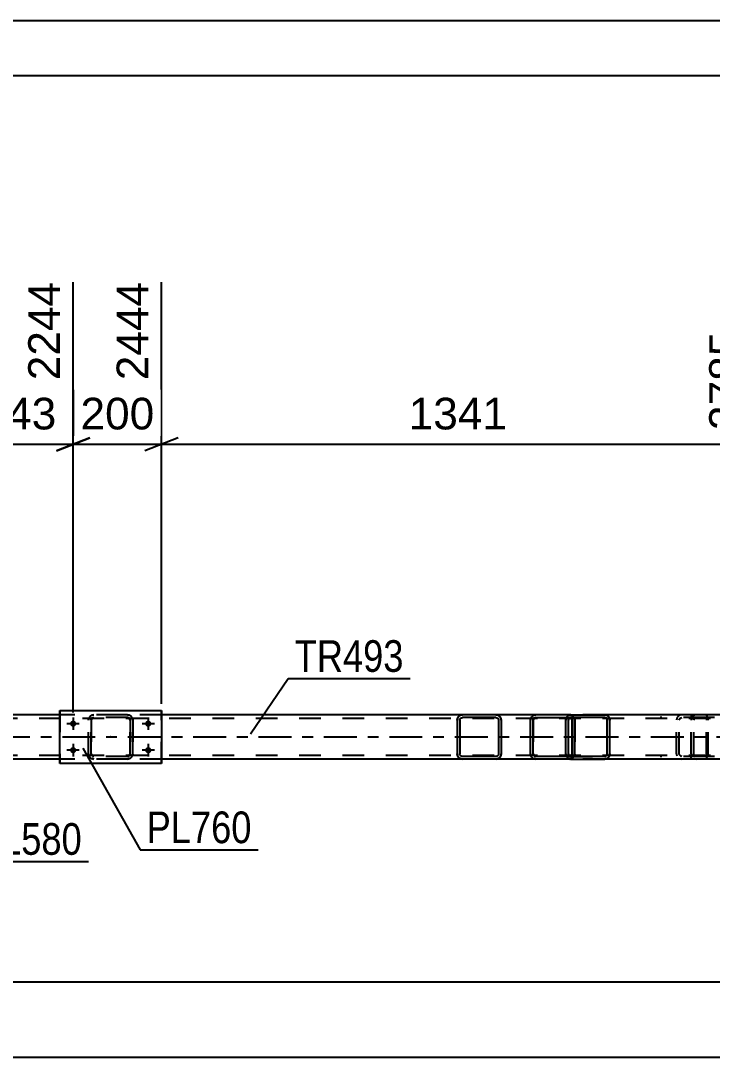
# Model space of a CAD drawing. Header units: millimetres. Extents: x -36 to 805, y -409 to 185.
# Drawn here: x 85.5 to 148.1, y 91.5 to 185.3 of the extents above; entities that cross this region are included whole.
import ezdxf

# ---------------------------------------------------------------- set-up
doc = ezdxf.new("R2010")
doc.units = ezdxf.units.MM
doc.linetypes.add('DXK_LINE_DOT2', pattern=[3.9198, 1.9599, -1.9599])
doc.linetypes.add('DXK_LINE_DOT3', pattern=[5.9187, 2.979, -0.9799, 0.9799, -0.9799])
doc.styles.add('Arial', font='ARIAL.TTF', dxfattribs={"height": 0.2})
doc.styles.add('Arial Narrow', font='ARIALN.TTF', dxfattribs={"height": 0.2})

# ---------------------------------------------------------------- blocks, each defined once
blk = doc.blocks.new('Unknown-203724355-1135')
at = {"color": 5, "linetype": 'Continuous'}
for p, q in [((805.141, 185.3), (-35.859, 185.3)), ((800.141, 180.3), (-30.859, 180.3))]:
    blk.add_line(p, q, dxfattribs=at)
blk = doc.blocks.new('Part-203724355-2539 - 2525')
at = {"color": 7, "linetype": 'DXK_LINE_DOT2'}
for p, q in [((91.603, 121.975), (91.64, 122.159)), ((91.644, 122.159), (91.608, 121.975)), ((91.861, 122.067), (91.843, 121.975)), ((91.848, 121.975), (91.866, 122.067)), ((91.913, 122.145), (91.861, 122.067)), ((91.866, 122.067), (91.918, 122.145)), ((91.899, 122.418), (92.083, 122.455)), ((91.899, 122.418), (91.904, 122.418)), ((92.088, 122.455), (91.904, 122.418)), ((91.991, 122.197), (91.913, 122.145)), ((91.918, 122.145), (91.996, 122.197)), ((92.083, 122.215), (91.991, 122.197)), ((91.996, 122.197), (92.088, 122.215)), ((95.128, 122.455), (92.083, 122.455)), ((95.128, 122.215), (92.083, 122.215)), ((95.123, 122.455), (95.307, 122.418)), ((95.215, 122.197), (95.123, 122.215)), ((95.311, 122.418), (95.128, 122.455)), ((95.128, 122.215), (95.22, 122.197)), ((95.215, 122.197), (95.22, 122.197)), ((95.293, 122.145), (95.215, 122.197)), ((95.22, 122.197), (95.297, 122.145)), ((95.345, 122.067), (95.293, 122.145)), ((95.297, 122.145), (95.349, 122.067)), ((95.363, 121.975), (95.345, 122.067)), ((95.349, 122.067), (95.368, 121.975)), ((95.567, 122.159), (95.603, 121.975)), ((95.608, 121.975), (95.571, 122.159)), ((91.603, 121.975), (91.608, 121.975)), ((91.603, 118.935), (91.603, 121.975)), ((91.608, 118.935), (91.608, 121.975)), ((91.848, 121.975), (91.843, 121.975)), ((91.843, 121.975), (91.843, 118.935)), ((91.848, 118.935), (91.848, 121.975)), ((95.368, 121.975), (95.363, 121.975)), ((95.363, 121.975), (95.363, 118.935)), ((95.368, 118.935), (95.368, 121.975)), ((95.608, 121.975), (95.603, 121.975)), ((95.603, 121.975), (95.603, 118.935)), ((95.608, 118.935), (95.608, 121.975)), ((91.608, 118.935), (91.603, 118.935)), ((91.64, 118.751), (91.603, 118.935)), ((91.608, 118.935), (91.644, 118.751)), ((91.843, 118.935), (91.848, 118.935)), ((91.843, 118.935), (91.861, 118.843)), ((91.866, 118.843), (91.848, 118.935)), ((91.861, 118.843), (91.913, 118.765)), ((91.918, 118.765), (91.866, 118.843)), ((91.899, 118.491), (91.904, 118.491)), ((92.083, 118.455), (91.899, 118.491)), ((91.904, 118.491), (92.088, 118.455)), ((91.913, 118.765), (91.991, 118.713)), ((91.996, 118.713), (91.918, 118.765)), ((91.991, 118.713), (92.083, 118.695)), ((92.088, 118.695), (91.996, 118.713)), ((95.128, 118.695), (92.083, 118.695)), ((95.128, 118.455), (92.083, 118.455)), ((95.123, 118.695), (95.215, 118.713)), ((95.307, 118.491), (95.123, 118.455)), ((95.22, 118.713), (95.128, 118.695)), ((95.128, 118.455), (95.311, 118.491)), ((95.215, 118.713), (95.293, 118.765)), ((95.215, 118.713), (95.22, 118.713)), ((95.297, 118.765), (95.22, 118.713)), ((95.293, 118.765), (95.345, 118.843)), ((95.349, 118.843), (95.297, 118.765)), ((95.345, 118.843), (95.363, 118.935)), ((95.368, 118.935), (95.349, 118.843)), ((95.363, 118.935), (95.368, 118.935)), ((95.603, 118.935), (95.567, 118.751)), ((95.571, 118.751), (95.608, 118.935)), ((95.603, 118.935), (95.608, 118.935))]:
    blk.add_line(p, q, dxfattribs=at)
at = {"color": 7, "linetype": 'DXK_LINE_DOT3'}
blk.add_line((93.611, 120.455), (93.6, 120.455), dxfattribs=at)
at = {"color": 7, "linetype": 'DXK_LINE_DOT2'}
for centre, start, end in [((92.083, 121.975), 112.5, 157.5), ((92.088, 121.975), 112.5, 157.5), ((95.123, 121.975), 22.5, 67.5), ((95.128, 121.975), 22.5, 67.5), ((92.083, 118.935), 202.5, 247.5), ((92.088, 118.935), 202.5, 247.5), ((95.123, 118.935), 292.5, 337.5), ((95.128, 118.935), 292.5, 337.5)]:
    blk.add_arc(centre, 0.48, start, end, dxfattribs=at)
blk = doc.blocks.new('Part-203724355-2576 - 2525')
at = {"color": 2, "linetype": 'Continuous'}
for p, q in [((134.825, 122.159), (134.788, 121.975)), ((135.028, 121.975), (135.046, 122.067)), ((135.046, 122.067), (135.098, 122.145)), ((135.098, 122.145), (135.176, 122.197)), ((135.176, 122.197), (135.198, 122.201)), ((135.268, 122.455), (135.198, 122.441)), ((135.268, 122.455), (138.308, 122.455)), ((135.268, 122.455), (135.268, 122.455)), ((138.308, 122.215), (135.534, 122.215)), ((138.308, 122.455), (138.308, 122.455)), ((138.492, 122.418), (138.308, 122.455)), ((138.308, 122.215), (138.308, 122.215)), ((138.308, 122.215), (138.4, 122.197)), ((138.4, 122.197), (138.478, 122.145)), ((138.478, 122.145), (138.53, 122.067)), ((138.53, 122.067), (138.548, 121.975)), ((138.788, 121.975), (138.752, 122.159)), ((134.788, 118.935), (134.788, 121.975)), ((135.028, 118.935), (135.028, 121.975)), ((138.548, 118.935), (138.548, 121.975)), ((138.788, 118.935), (138.788, 121.975)), ((134.788, 118.935), (134.825, 118.751)), ((135.046, 118.843), (135.028, 118.935)), ((135.098, 118.765), (135.046, 118.843)), ((135.176, 118.713), (135.098, 118.765)), ((135.176, 118.713), (135.198, 118.709)), ((135.198, 118.469), (135.268, 118.455)), ((135.268, 118.455), (138.308, 118.455)), ((135.268, 118.455), (135.268, 118.455)), ((138.308, 118.695), (135.534, 118.695)), ((138.4, 118.713), (138.308, 118.695)), ((138.308, 118.695), (138.308, 118.695)), ((138.308, 118.455), (138.492, 118.491)), ((138.308, 118.455), (138.308, 118.455)), ((138.478, 118.765), (138.4, 118.713)), ((138.53, 118.843), (138.478, 118.765)), ((138.548, 118.935), (138.53, 118.843)), ((138.752, 118.751), (138.788, 118.935))]:
    blk.add_line(p, q, dxfattribs=at)
at = {"color": 7, "linetype": 'DXK_LINE_DOT2'}
for p, q in [((134.788, 121.975), (134.825, 122.158)), ((135.046, 122.067), (135.028, 121.975)), ((135.098, 122.145), (135.046, 122.067)), ((135.084, 122.418), (135.268, 122.455)), ((135.198, 122.441), (135.084, 122.418)), ((135.176, 122.197), (135.098, 122.145)), ((135.268, 122.215), (135.176, 122.197)), ((135.198, 122.201), (135.268, 122.215)), ((135.268, 122.455), (138.308, 122.455)), ((135.534, 122.215), (135.268, 122.215)), ((135.268, 122.215), (135.268, 122.215)), ((138.308, 122.215), (135.268, 122.215)), ((138.308, 122.455), (138.492, 122.418)), ((138.4, 122.197), (138.308, 122.215)), ((138.478, 122.145), (138.4, 122.197)), ((138.53, 122.067), (138.478, 122.145)), ((138.548, 121.975), (138.53, 122.067)), ((138.752, 122.158), (138.788, 121.975)), ((134.825, 118.751), (134.788, 118.935)), ((135.028, 118.935), (135.046, 118.843)), ((135.046, 118.843), (135.098, 118.765)), ((135.268, 118.455), (135.084, 118.491)), ((135.084, 118.491), (135.198, 118.469)), ((135.098, 118.765), (135.176, 118.713)), ((135.176, 118.713), (135.268, 118.695)), ((135.198, 118.709), (135.268, 118.695)), ((135.534, 118.695), (135.268, 118.695)), ((135.268, 118.695), (135.268, 118.695)), ((135.268, 118.695), (138.308, 118.695)), ((135.268, 118.455), (138.308, 118.455)), ((138.308, 118.695), (138.4, 118.713)), ((138.492, 118.491), (138.308, 118.455)), ((138.4, 118.713), (138.478, 118.765)), ((138.478, 118.765), (138.53, 118.843)), ((138.53, 118.843), (138.548, 118.935)), ((138.788, 118.935), (138.752, 118.751))]:
    blk.add_line(p, q, dxfattribs=at)
for centre, start, end in [((135.268, 121.975), 112.5, 157.5), ((135.268, 121.975), 112.5, 149.4011), ((138.308, 121.975), 22.5, 67.5), ((135.268, 118.935), 202.5, 247.5), ((135.268, 118.935), 210.59889, 247.5), ((138.308, 118.935), 292.5, 337.5)]:
    blk.add_arc(centre, 0.48, start, end, dxfattribs=at)
at = {"color": 2, "linetype": 'Continuous'}
for centre, start, end in [((135.268, 121.975), 149.4011, 157.5), ((138.308, 121.975), 22.5, 67.5), ((135.268, 118.935), 202.5, 210.59889), ((138.308, 118.935), 292.5, 337.5)]:
    blk.add_arc(centre, 0.48, start, end, dxfattribs=at)
blk = doc.blocks.new('Part-203724355-2628 - 2525')
at = {"color": 7, "linetype": 'DXK_LINE_DOT2'}
for p, q in [((147.407, 122.455), (143.342, 122.455)), ((147.407, 122.215), (143.342, 122.215)), ((144.841, 122.111), (144.812, 121.975)), ((144.851, 122.159), (144.841, 122.111)), ((145.064, 121.975), (145.083, 122.067)), ((145.083, 122.067), (145.138, 122.145)), ((145.315, 122.455), (145.123, 122.418)), ((145.138, 122.145), (145.219, 122.197)), ((145.219, 122.197), (145.315, 122.215)), ((146.13, 122.455), (146.13, 122.215)), ((147.51, 122.418), (147.407, 122.455)), ((147.407, 122.215), (147.458, 122.197)), ((147.458, 122.197), (147.502, 122.145)), ((147.502, 122.145), (147.532, 122.067)), ((147.598, 122.314), (147.51, 122.418)), ((147.532, 122.067), (147.542, 121.975)), ((147.657, 122.159), (147.598, 122.314)), ((147.677, 121.975), (147.657, 122.159)), ((144.812, 118.935), (144.812, 121.975)), ((145.064, 118.935), (145.064, 121.975)), ((147.542, 118.935), (147.542, 121.975)), ((147.677, 118.935), (147.677, 121.975)), ((147.407, 118.695), (143.342, 118.695)), ((147.407, 118.455), (143.342, 118.455)), ((144.812, 118.935), (144.83, 118.85)), ((144.83, 118.85), (144.851, 118.751)), ((145.078, 118.869), (145.064, 118.935)), ((145.083, 118.843), (145.078, 118.869)), ((145.138, 118.765), (145.083, 118.843)), ((145.123, 118.491), (145.315, 118.455)), ((145.219, 118.713), (145.138, 118.765)), ((145.315, 118.695), (145.219, 118.713)), ((146.13, 118.455), (146.13, 118.695)), ((147.458, 118.713), (147.407, 118.695)), ((147.407, 118.455), (147.51, 118.491)), ((147.502, 118.765), (147.458, 118.713)), ((147.532, 118.843), (147.502, 118.765)), ((147.51, 118.491), (147.598, 118.595)), ((147.542, 118.935), (147.532, 118.843)), ((147.598, 118.595), (147.657, 118.751)), ((147.657, 118.751), (147.677, 118.935))]:
    blk.add_line(p, q, dxfattribs=at)
blk.add_arc((145.301, 121.96), 0.492, 111.1941, 156.1506, dxfattribs=at)
blk = doc.blocks.new('Part-203724355-2636 - 2525')
at = {"color": 7, "linetype": 'DXK_LINE_DOT2'}
for p, q in [((146.159, 122.111), (146.13, 121.975)), ((146.169, 122.159), (146.159, 122.111)), ((146.386, 121.975), (146.405, 122.067)), ((146.405, 122.067), (146.461, 122.145)), ((146.641, 122.455), (146.446, 122.418)), ((146.461, 122.145), (146.543, 122.197)), ((146.543, 122.197), (146.641, 122.215)), ((152.18, 122.455), (146.641, 122.455)), ((152.18, 122.215), (146.641, 122.215)), ((150.072, 122.418), (149.876, 122.455)), ((149.876, 122.215), (149.974, 122.197)), ((149.974, 122.197), (150.057, 122.145)), ((150.057, 122.145), (150.112, 122.067)), ((150.112, 122.067), (150.132, 121.975)), ((150.358, 122.111), (150.348, 122.159)), ((150.387, 121.975), (150.358, 122.111)), ((146.13, 118.935), (146.13, 121.975)), ((146.386, 118.935), (146.386, 121.975)), ((150.132, 118.935), (150.132, 121.975)), ((150.387, 118.935), (150.387, 121.975)), ((146.13, 118.935), (146.148, 118.85)), ((146.148, 118.85), (146.169, 118.751)), ((146.4, 118.869), (146.386, 118.935)), ((146.405, 118.843), (146.4, 118.869)), ((146.461, 118.765), (146.405, 118.843)), ((146.446, 118.491), (146.641, 118.455)), ((146.543, 118.713), (146.461, 118.765)), ((146.641, 118.695), (146.543, 118.713)), ((152.18, 118.695), (146.641, 118.695)), ((152.18, 118.455), (146.641, 118.455)), ((149.974, 118.713), (149.876, 118.695)), ((149.876, 118.455), (150.072, 118.491)), ((150.057, 118.765), (149.974, 118.713)), ((150.112, 118.843), (150.057, 118.765)), ((150.112, 118.843), (150.118, 118.869)), ((150.118, 118.869), (150.132, 118.935)), ((150.348, 118.751), (150.369, 118.85)), ((150.369, 118.85), (150.387, 118.935))]:
    blk.add_line(p, q, dxfattribs=at)
for centre, start, end in [((146.622, 121.954), 110.75832, 155.68004), ((149.896, 118.956), 290.75832, 335.68004)]:
    blk.add_arc(centre, 0.496, start, end, dxfattribs=at)
blk = doc.blocks.new('Part-203724355-2652 - 2525')
at = {"color": 7, "linetype": 'DXK_LINE_DOT2'}
for p, q in [((716.277, 122.135), (0.456, 122.135)), ((98.208, 122.455), (89.008, 122.455)), ((128.478, 122.455), (125.438, 122.455)), ((135.128, 122.455), (132.088, 122.455)), ((138.308, 122.455), (135.268, 122.455)), ((716.277, 118.775), (0.456, 118.775)), ((98.208, 118.455), (89.008, 118.455)), ((128.478, 118.455), (125.438, 118.455)), ((135.128, 118.455), (132.088, 118.455)), ((138.308, 118.455), (135.268, 118.455))]:
    blk.add_line(p, q, dxfattribs=at)
at = {"color": 2, "linetype": 'Continuous'}
for p, q in [((89.008, 122.455), (80.477, 122.455)), ((125.438, 122.455), (98.208, 122.455)), ((132.088, 122.455), (128.478, 122.455)), ((135.268, 122.455), (135.128, 122.455)), ((150.641, 122.455), (138.308, 122.455)), ((89.008, 118.455), (80.477, 118.455)), ((125.438, 118.455), (98.208, 118.455)), ((132.088, 118.455), (128.478, 118.455)), ((135.268, 118.455), (135.128, 118.455)), ((150.641, 118.455), (138.308, 118.455))]:
    blk.add_line(p, q, dxfattribs=at)
at = {"color": 7, "linetype": 'DXK_LINE_DOT3'}
blk.add_line((0.456, 120.455), (716.277, 120.455), dxfattribs=at)
blk = doc.blocks.new('Part-203724355-2746 - 2525')
at = {"color": 2, "linetype": 'Continuous'}
for p, q in [((124.994, 122.159), (124.958, 121.975)), ((125.198, 121.975), (125.216, 122.067)), ((125.216, 122.067), (125.268, 122.145)), ((125.438, 122.455), (125.254, 122.418)), ((125.268, 122.145), (125.346, 122.197)), ((125.346, 122.197), (125.438, 122.215)), ((128.478, 122.455), (125.438, 122.455)), ((128.478, 122.215), (125.438, 122.215)), ((128.661, 122.418), (128.478, 122.455)), ((128.478, 122.215), (128.569, 122.197)), ((128.569, 122.197), (128.647, 122.145)), ((128.647, 122.145), (128.699, 122.067)), ((128.699, 122.067), (128.718, 121.975)), ((128.958, 121.975), (128.921, 122.159)), ((124.958, 121.975), (124.958, 118.935)), ((125.198, 121.975), (125.198, 118.935)), ((128.718, 121.975), (128.718, 118.935)), ((128.958, 121.975), (128.958, 118.935)), ((124.958, 118.935), (124.994, 118.751)), ((125.216, 118.843), (125.198, 118.935)), ((125.268, 118.765), (125.216, 118.843)), ((125.254, 118.491), (125.438, 118.455)), ((125.346, 118.713), (125.268, 118.765)), ((125.438, 118.695), (125.346, 118.713)), ((128.478, 118.695), (125.438, 118.695)), ((128.478, 118.455), (125.438, 118.455)), ((128.569, 118.713), (128.478, 118.695)), ((128.478, 118.455), (128.661, 118.491)), ((128.647, 118.765), (128.569, 118.713)), ((128.699, 118.843), (128.647, 118.765)), ((128.718, 118.935), (128.699, 118.843)), ((128.921, 118.751), (128.958, 118.935))]:
    blk.add_line(p, q, dxfattribs=at)
at = {"color": 7, "linetype": 'DXK_LINE_DOT2'}
for p, q in [((124.958, 121.975), (124.994, 122.159)), ((125.254, 122.418), (125.438, 122.455)), ((128.478, 122.455), (128.661, 122.418)), ((128.921, 122.159), (128.958, 121.975)), ((124.994, 118.751), (124.958, 118.935)), ((125.438, 118.455), (125.254, 118.491)), ((128.661, 118.491), (128.478, 118.455)), ((128.958, 118.935), (128.921, 118.751))]:
    blk.add_line(p, q, dxfattribs=at)
at = {"color": 2, "linetype": 'Continuous'}
for centre, start, end in [((125.438, 121.975), 112.5, 157.5), ((128.478, 121.975), 22.5, 67.5), ((125.438, 118.935), 202.5, 247.5), ((128.478, 118.935), 292.5, 337.5)]:
    blk.add_arc(centre, 0.48, start, end, dxfattribs=at)
at = {"color": 7, "linetype": 'DXK_LINE_DOT2'}
for centre, start, end in [((125.438, 121.975), 112.5, 157.5), ((128.478, 121.975), 22.5, 67.5), ((125.438, 118.935), 202.5, 247.5), ((128.478, 118.935), 292.5, 337.5)]:
    blk.add_arc(centre, 0.48, start, end, dxfattribs=at)
blk = doc.blocks.new('Part-203724355-2751 - 2525')
at = {"color": 2, "linetype": 'Continuous'}
for p, q in [((89.008, 118.055), (89.008, 122.855)), ((89.008, 122.855), (89.008, 122.855)), ((89.008, 122.855), (98.208, 122.855)), ((98.208, 122.855), (98.208, 118.055)), ((89.008, 118.055), (89.008, 118.055)), ((98.208, 118.055), (89.008, 118.055))]:
    blk.add_line(p, q, dxfattribs=at)
at = {"color": 7, "linetype": 'DXK_LINE_DOT2'}
for p, q in [((89.008, 122.855), (89.008, 118.055)), ((89.008, 122.855), (89.008, 122.855)), ((98.208, 118.055), (98.208, 122.855)), ((89.008, 118.055), (89.008, 118.055))]:
    blk.add_line(p, q, dxfattribs=at)
blk = doc.blocks.new('Bolt-203724355-2846 - 2525')
at = {"linetype": 'Continuous'}
for points in [[(89.928, 121.655), (89.934, 121.713), (89.952, 121.769), (89.981, 121.819), (90.02, 121.863), (90.068, 121.897), (90.121, 121.921), (90.179, 121.933), (90.237, 121.933), (90.294, 121.921), (90.348, 121.897), (90.395, 121.863), (90.434, 121.819), (90.464, 121.769), (90.482, 121.713), (90.488, 121.655), (90.482, 121.597), (90.464, 121.541), (90.434, 121.49), (90.395, 121.447), (90.348, 121.412), (90.294, 121.389), (90.237, 121.376), (90.179, 121.376), (90.121, 121.389), (90.068, 121.412), (90.02, 121.447), (89.981, 121.49), (89.952, 121.541), (89.934, 121.597)], [(96.728, 121.655), (96.734, 121.713), (96.752, 121.769), (96.781, 121.819), (96.82, 121.863), (96.868, 121.897), (96.921, 121.921), (96.979, 121.933), (97.037, 121.933), (97.094, 121.921), (97.148, 121.897), (97.195, 121.863), (97.234, 121.819), (97.264, 121.769), (97.282, 121.713), (97.288, 121.655), (97.282, 121.597), (97.264, 121.541), (97.234, 121.49), (97.195, 121.447), (97.148, 121.412), (97.094, 121.389), (97.037, 121.376), (96.979, 121.376), (96.921, 121.389), (96.868, 121.412), (96.82, 121.447), (96.781, 121.49), (96.752, 121.541), (96.734, 121.597)], [(89.928, 119.255), (89.934, 119.313), (89.952, 119.369), (89.981, 119.419), (90.02, 119.463), (90.068, 119.497), (90.121, 119.521), (90.179, 119.533), (90.237, 119.533), (90.294, 119.521), (90.348, 119.497), (90.395, 119.463), (90.434, 119.419), (90.464, 119.369), (90.482, 119.313), (90.488, 119.255), (90.482, 119.197), (90.464, 119.141), (90.434, 119.09), (90.395, 119.047), (90.348, 119.012), (90.294, 118.989), (90.237, 118.976), (90.179, 118.976), (90.121, 118.989), (90.068, 119.012), (90.02, 119.047), (89.981, 119.09), (89.952, 119.141), (89.934, 119.197)], [(96.728, 119.255), (96.734, 119.313), (96.752, 119.369), (96.781, 119.419), (96.82, 119.463), (96.868, 119.497), (96.921, 119.521), (96.979, 119.533), (97.037, 119.533), (97.094, 119.521), (97.148, 119.497), (97.195, 119.463), (97.234, 119.419), (97.264, 119.369), (97.282, 119.313), (97.288, 119.255), (97.282, 119.197), (97.264, 119.141), (97.234, 119.09), (97.195, 119.047), (97.148, 119.012), (97.094, 118.989), (97.037, 118.976), (96.979, 118.976), (96.921, 118.989), (96.868, 119.012), (96.82, 119.047), (96.781, 119.09), (96.752, 119.141), (96.734, 119.197)]]:
    blk.add_hatch(color=1, dxfattribs=at).paths.add_polyline_path(points)
at = {"color": 1, "linetype": 'Continuous'}
for p, q in [((90.208, 122.215), (90.208, 121.095)), ((97.008, 122.215), (97.008, 121.095)), ((90.768, 121.655), (89.648, 121.655)), ((97.568, 121.655), (96.448, 121.655)), ((90.768, 119.255), (89.648, 119.255)), ((90.208, 119.815), (90.208, 118.695)), ((97.568, 119.255), (96.448, 119.255)), ((97.008, 119.815), (97.008, 118.695))]:
    blk.add_line(p, q, dxfattribs=at)
blk = doc.blocks.new('Part-203724355-2867 - 2525')
at = {"color": 2, "linetype": 'Continuous'}
for p, q in [((131.603, 121.975), (131.639, 122.159)), ((131.644, 122.159), (131.608, 121.975)), ((131.848, 121.975), (131.866, 122.067)), ((131.866, 122.067), (131.918, 122.145)), ((131.899, 122.418), (132.083, 122.455)), ((131.899, 122.418), (131.904, 122.418)), ((132.088, 122.455), (131.904, 122.418)), ((131.918, 122.145), (131.996, 122.197)), ((131.996, 122.197), (132.088, 122.215)), ((135.128, 122.455), (132.083, 122.455)), ((132.088, 122.215), (135.128, 122.215)), ((135.312, 122.418), (135.128, 122.455)), ((135.128, 122.215), (135.22, 122.197)), ((135.215, 122.197), (135.195, 122.2)), ((135.215, 122.197), (135.22, 122.197)), ((135.293, 122.145), (135.215, 122.197)), ((135.22, 122.197), (135.298, 122.145)), ((135.345, 122.067), (135.293, 122.145)), ((135.298, 122.145), (135.35, 122.067)), ((135.363, 121.975), (135.345, 122.067)), ((135.35, 122.067), (135.368, 121.975)), ((135.608, 121.975), (135.571, 122.159)), ((131.603, 121.975), (131.608, 121.975)), ((131.603, 118.935), (131.603, 121.975)), ((131.608, 118.935), (131.608, 121.975)), ((131.848, 118.935), (131.848, 121.975)), ((135.368, 121.975), (135.363, 121.975)), ((135.363, 121.975), (135.363, 118.935)), ((135.368, 118.935), (135.368, 121.975)), ((135.608, 118.935), (135.608, 121.975)), ((131.608, 118.935), (131.603, 118.935)), ((131.639, 118.751), (131.603, 118.935)), ((131.608, 118.935), (131.644, 118.751)), ((131.866, 118.843), (131.848, 118.935)), ((131.918, 118.765), (131.866, 118.843)), ((131.899, 118.491), (131.904, 118.491)), ((132.083, 118.455), (131.899, 118.491)), ((131.904, 118.491), (132.088, 118.455)), ((131.996, 118.713), (131.918, 118.765)), ((132.088, 118.695), (131.996, 118.713)), ((135.128, 118.455), (132.083, 118.455)), ((135.128, 118.695), (132.088, 118.695)), ((135.22, 118.713), (135.128, 118.695)), ((135.128, 118.455), (135.312, 118.491)), ((135.215, 118.713), (135.195, 118.709)), ((135.215, 118.713), (135.293, 118.765)), ((135.215, 118.713), (135.22, 118.713)), ((135.298, 118.765), (135.22, 118.713)), ((135.293, 118.765), (135.345, 118.843)), ((135.35, 118.843), (135.298, 118.765)), ((135.345, 118.843), (135.363, 118.935)), ((135.368, 118.935), (135.35, 118.843)), ((135.363, 118.935), (135.368, 118.935)), ((135.571, 118.751), (135.608, 118.935))]:
    blk.add_line(p, q, dxfattribs=at)
at = {"color": 7, "linetype": 'DXK_LINE_DOT2'}
for p, q in [((131.861, 122.067), (131.843, 121.975)), ((131.913, 122.145), (131.861, 122.067)), ((131.991, 122.197), (131.913, 122.145)), ((132.083, 122.215), (131.991, 122.197)), ((132.083, 122.215), (132.088, 122.215)), ((132.088, 122.215), (132.083, 122.215)), ((135.123, 122.455), (135.307, 122.418)), ((135.195, 122.2), (135.123, 122.215)), ((135.566, 122.159), (135.603, 121.975)), ((131.848, 121.975), (131.843, 121.975)), ((131.843, 121.975), (131.843, 118.935)), ((135.608, 121.975), (135.603, 121.975)), ((135.603, 121.975), (135.603, 118.935)), ((131.843, 118.935), (131.848, 118.935)), ((131.843, 118.935), (131.861, 118.843)), ((131.861, 118.843), (131.913, 118.765)), ((131.913, 118.765), (131.991, 118.713)), ((131.991, 118.713), (132.083, 118.695)), ((132.083, 118.695), (132.088, 118.695)), ((132.088, 118.695), (132.083, 118.695)), ((135.195, 118.709), (135.123, 118.695)), ((135.307, 118.491), (135.123, 118.455)), ((135.603, 118.935), (135.566, 118.751)), ((135.603, 118.935), (135.608, 118.935))]:
    blk.add_line(p, q, dxfattribs=at)
at = {"color": 2, "linetype": 'Continuous'}
for centre, start, end in [((132.083, 121.975), 112.5, 157.5), ((132.088, 121.975), 112.5, 157.5), ((135.128, 121.975), 22.5, 67.5), ((132.083, 118.935), 202.5, 247.5), ((132.088, 118.935), 202.5, 247.5), ((135.128, 118.935), 292.5, 337.5)]:
    blk.add_arc(centre, 0.48, start, end, dxfattribs=at)
at = {"color": 7, "linetype": 'DXK_LINE_DOT2'}
for centre, start, end in [((135.123, 121.975), 22.5, 67.5), ((135.123, 118.935), 292.5, 337.5)]:
    blk.add_arc(centre, 0.48, start, end, dxfattribs=at)
blk = doc.blocks.new('StraightDimension-203724355-3742 - 2525')
at = {"color": 7, "linetype": 'Continuous'}
blk.add_line((-0.184, 91.452), (716.917, 91.452), dxfattribs=at)
blk = doc.blocks.new('StraightDimension-203724355-3039 - 2525')
at = {"color": 7, "linetype": 'Continuous'}
blk.add_line((0.456, 98.283), (716.277, 98.283), dxfattribs=at)
blk = doc.blocks.new('StraightDimension-203724355-35065 - 2525')
at = {"color": 7, "linetype": 'Continuous'}
for p, q in [((98.208, 123.455), (98.208, 161.641)), ((151.841, 122.655), (151.841, 157.141)), ((99.708, 147.547), (96.708, 146.347)), ((150.341, 146.347), (153.341, 147.547)), ((98.208, 146.947), (151.841, 146.947))]:
    blk.add_line(p, q, dxfattribs=at)
at = {"color": 0}
blk.add_wipeout([(130.071, 147.697), (130.071, 151.897), (119.977, 151.897), (119.977, 147.697)], dxfattribs=at)
at = {"color": 3, "style": 'Arial'}
blk.add_text('1341', height=2.8652, dxfattribs=at).set_placement((120.577, 148.297))
at = {"color": 0, "linetype": 'Continuous'}
blk.add_wipeout([(151.24, 157.742), (147.04, 157.741), (147.041, 147.647), (151.241, 147.647)], dxfattribs=at)
at = {"color": 3, "linetype": 'Continuous', "style": 'Arial'}
blk.add_text('3785', height=2.8652, rotation=90.00021, dxfattribs=at).set_placement((150.641, 148.247))
blk = doc.blocks.new('StraightDimension-203724355-35066 - 2525')
at = {"color": 7, "linetype": 'Continuous'}
for p, q in [((90.208, 122.655), (90.208, 161.641)), ((98.208, 123.455), (98.208, 161.641)), ((88.708, 146.347), (91.708, 147.547)), ((99.708, 147.547), (96.708, 146.347)), ((90.208, 146.947), (98.208, 146.947))]:
    blk.add_line(p, q, dxfattribs=at)
at = {"color": 0}
blk.add_wipeout([(98.143, 147.697), (98.143, 151.897), (90.273, 151.897), (90.273, 147.697)], dxfattribs=at)
at = {"color": 3, "style": 'Arial'}
blk.add_text('200', height=2.8652, dxfattribs=at).set_placement((90.873, 148.297))
at = {"color": 0, "linetype": 'Continuous'}
blk.add_wipeout([(97.608, 162.242), (93.408, 162.241), (93.408, 152.147), (97.608, 152.147)], dxfattribs=at)
at = {"color": 3, "linetype": 'Continuous', "style": 'Arial'}
blk.add_text('2444', height=2.8652, rotation=90.00021, dxfattribs=at).set_placement((97.008, 152.747))
blk = doc.blocks.new('StraightDimension-203724355-35067 - 2525')
at = {"color": 7, "linetype": 'Continuous'}
for p, q in [((80.477, 123.455), (80.477, 161.641)), ((90.208, 122.655), (90.208, 161.641)), ((78.977, 146.347), (81.977, 147.547)), ((91.708, 147.547), (88.708, 146.347)), ((80.477, 146.947), (90.208, 146.947))]:
    blk.add_line(p, q, dxfattribs=at)
at = {"color": 0}
blk.add_wipeout([(89.278, 147.697), (89.278, 151.897), (81.407, 151.897), (81.407, 147.697)], dxfattribs=at)
at = {"color": 3, "style": 'Arial'}
blk.add_text('243', height=2.8652, dxfattribs=at).set_placement((82.007, 148.297))
at = {"color": 0, "linetype": 'Continuous'}
blk.add_wipeout([(89.608, 162.242), (85.408, 162.241), (85.408, 152.147), (89.608, 152.147)], dxfattribs=at)
at = {"color": 3, "linetype": 'Continuous', "style": 'Arial'}
blk.add_text('2244', height=2.8652, rotation=90.00021, dxfattribs=at).set_placement((89.008, 152.747))
blk = doc.blocks.new('Mark-203724355-2747 - 2525')
at = {"color": 30, "linetype": 'Continuous'}
for p, q in [((91.1, 119.451), (96.263, 110.238)), ((96.263, 110.238), (106.967, 110.238))]:
    blk.add_line(p, q, dxfattribs=at)
at = {"color": 0}
blk.add_wipeout([(106.367, 110.838), (106.367, 113.838), (96.863, 113.838), (96.863, 110.838)], dxfattribs=at)
blk.add_wipeout([(106.367, 110.838), (106.367, 113.838), (96.863, 113.838), (96.863, 110.838)], dxfattribs=at)
at = {"color": 3, "style": 'Arial Narrow'}
blk.add_text('PL760', height=2.8633, dxfattribs=at).set_placement((96.863, 110.838))
blk = doc.blocks.new('Mark-203724355-2833 - 2525')
at = {"color": 30, "linetype": 'Continuous'}
for p, q in [((78.401, 119.006), (80.902, 109.186)), ((80.902, 109.186), (91.606, 109.186))]:
    blk.add_line(p, q, dxfattribs=at)
at = {"color": 0}
blk.add_wipeout([(91.006, 109.786), (91.006, 112.786), (81.502, 112.786), (81.502, 109.786)], dxfattribs=at)
blk.add_wipeout([(91.006, 109.786), (91.006, 112.786), (81.502, 112.786), (81.502, 109.786)], dxfattribs=at)
at = {"color": 3, "style": 'Arial Narrow'}
blk.add_text('PL580', height=2.8633, dxfattribs=at).set_placement((81.502, 109.786))
blk = doc.blocks.new('Mark-203724355-28671 - 2525')
at = {"color": 30, "linetype": 'Continuous'}
for p, q in [((106.266, 120.728), (109.662, 125.748)), ((109.662, 125.748), (120.726, 125.748))]:
    blk.add_line(p, q, dxfattribs=at)
at = {"color": 0}
blk.add_wipeout([(120.126, 126.348), (120.126, 129.348), (110.262, 129.348), (110.262, 126.348)], dxfattribs=at)
blk.add_wipeout([(120.126, 126.348), (120.126, 129.348), (110.262, 129.348), (110.262, 126.348)], dxfattribs=at)
at = {"color": 3, "style": 'Arial Narrow'}
blk.add_text('TR493', height=2.8633, dxfattribs=at).set_placement((110.262, 126.348))

msp = doc.modelspace()

# ---------------------------------------------------------------- block references
for name in ['Unknown-203724355-1135', 'Part-203724355-2652 - 2525', 'Part-203724355-2751 - 2525', 'Bolt-203724355-2846 - 2525', 'Part-203724355-2539 - 2525', 'Part-203724355-2746 - 2525', 'Part-203724355-2867 - 2525', 'Part-203724355-2576 - 2525', 'Part-203724355-2628 - 2525', 'Part-203724355-2636 - 2525']:
    msp.add_blockref(name, (0, 0))

# ---------------------------------------------------------------- next in the draw order: block references
for name in ['StraightDimension-203724355-35065 - 2525', 'StraightDimension-203724355-3742 - 2525']:
    msp.add_blockref(name, (0, 0))

# ---------------------------------------------------------------- next in the draw order: block references
for name in ['StraightDimension-203724355-35066 - 2525', 'Mark-203724355-28671 - 2525', 'StraightDimension-203724355-3039 - 2525']:
    msp.add_blockref(name, (0, 0))

# ---------------------------------------------------------------- next in the draw order: block references
for name in ['StraightDimension-203724355-35067 - 2525', 'Mark-203724355-2747 - 2525']:
    msp.add_blockref(name, (0, 0))

# ---------------------------------------------------------------- next in the draw order: block references
msp.add_blockref('Mark-203724355-2833 - 2525', (0, 0))

doc.saveas('drawing.dxf')
